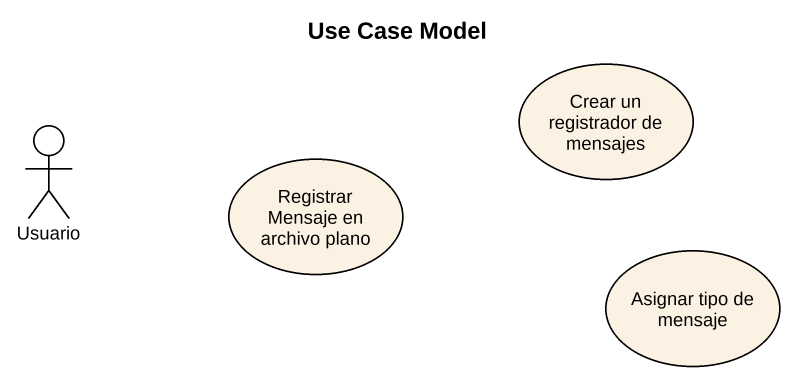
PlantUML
@startuml
title Use Case Model
usecase "Crear un registrador de mensajes" as Crear_un_registrador_de
actor Usuario
usecase "Registrar Mensaje en archivo plano" as Registrar_Mensaje_en
usecase "Asignar tipo de mensaje" as Asignar_tipo_de_mensaje
@enduml
